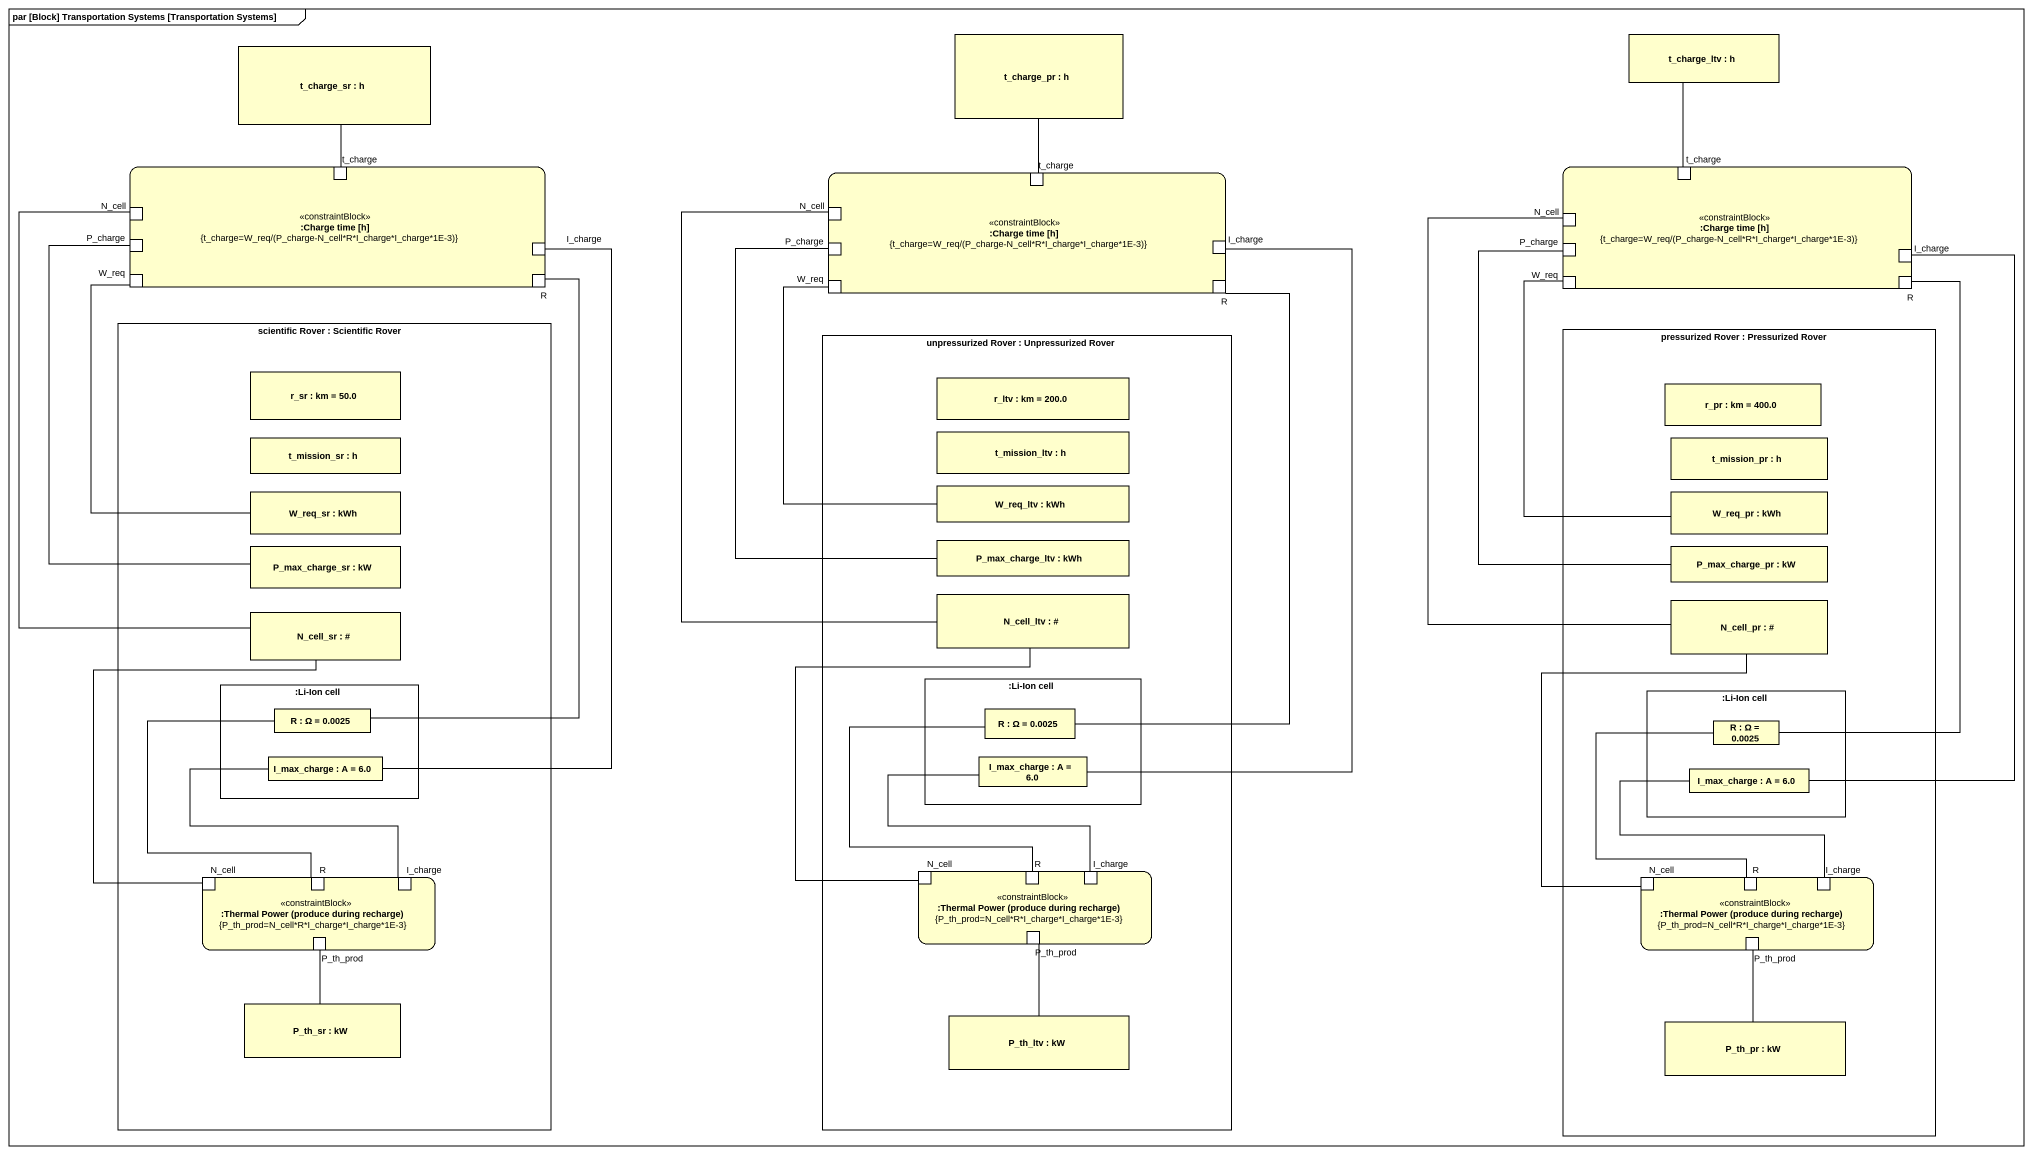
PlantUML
@startuml
mainframe par [Block] Transportation Systems [Transportation Systems]
rectangle "t_charge_sr : h" as t_charge_sr
rectangle "t_charge_pr : h" as t_charge_pr
rectangle "t_charge_ltv : h" as t_charge_ltv
rectangle ":Charge time [h]\n{t_charge=W_req/(P_charge-N_cell*R*I_charge*I_charge*1E-3)}" as Charge_time_h <<constraintBlock>> {
  port t_charge
  port P_charge
  port N_cell
  port W_req
  port R
  port I_charge
}
rectangle ":Charge time [h]\n{t_charge=W_req/(P_charge-N_cell*R*I_charge*I_charge*1E-3)}" as Charge_time_h_2 <<constraintBlock>> {
  port "t_charge" as t_charge_2
  port "N_cell" as N_cell_2
  port "P_charge" as P_charge_2
  port "I_charge" as I_charge_2
  port "W_req" as W_req_3
  port "R" as R_3
}
rectangle ":Charge time [h]\n{t_charge=W_req/(P_charge-N_cell*R*I_charge*I_charge*1E-3)}" as Charge_time_h_3 <<constraintBlock>> {
  port "t_charge" as t_charge_3
  port "N_cell" as N_cell_3
  port "P_charge" as P_charge_3
  port "W_req" as W_req_2
  port "R" as R_2
  port "I_charge" as I_charge_3
}
rectangle "scientific Rover : Scientific Rover" as scientific_Rover {
  rectangle "r_sr : km = 50.0" as r_sr
  rectangle "t_mission_sr : h" as t_mission_sr
  rectangle "W_req_sr : kWh" as W_req_sr
  rectangle "P_max_charge_sr : kW" as P_max_charge_sr
  rectangle "N_cell_sr : #" as N_cell_sr
  rectangle ":Li-Ion cell" as Li_Ion_cell {
    rectangle "R : Ω = 0.0025" as R_4
    rectangle "I_max_charge : A = 6.0" as I_max_charge
  }
  rectangle ":Thermal Power (produce during recharge)\n{P_th_prod=N_cell*R*I_charge*I_charge*1E-3}" as Thermal_Power_produce <<constraintBlock>> {
    port "N_cell" as N_cell_4
    port "R" as R_7
    port "I_charge" as I_charge_4
    port "P_th_prod" as P_th_prod_2
  }
  rectangle "P_th_sr : kW" as P_th_sr
}
rectangle "unpressurized Rover : Unpressurized Rover" as unpressurized_Rover {
  rectangle "r_ltv : km = 200.0" as r_ltv
  rectangle "t_mission_ltv : h" as t_mission_ltv
  rectangle "W_req_ltv : kWh" as W_req_ltv
  rectangle "P_max_charge_ltv : kWh" as P_max_charge_ltv
  rectangle "N_cell_ltv : #" as N_cell_ltv
  rectangle ":Li-Ion cell" as Li_Ion_cell_2 {
    rectangle "R : Ω = 0.0025" as R_5
    rectangle "I_max_charge : A = 6.0" as I_max_charge_2
  }
  rectangle ":Thermal Power (produce during recharge)\n{P_th_prod=N_cell*R*I_charge*I_charge*1E-3}" as Thermal_Power_produce_2 <<constraintBlock>> {
    port "N_cell" as N_cell_5
    port "R" as R_8
    port "I_charge" as I_charge_5
    port P_th_prod
  }
  rectangle "P_th_ltv : kW" as P_th_ltv
}
rectangle "pressurized Rover : Pressurized Rover" as pressurized_Rover {
  rectangle "r_pr : km = 400.0" as r_pr
  rectangle "t_mission_pr : h" as t_mission_pr
  rectangle "W_req_pr : kWh" as W_req_pr
  rectangle "P_max_charge_pr : kW" as P_max_charge_pr
  rectangle "N_cell_pr : #" as N_cell_pr
  rectangle ":Li-Ion cell" as Li_Ion_cell_3 {
    rectangle "R : Ω = 0.0025" as R_6
    rectangle "I_max_charge : A = 6.0" as I_max_charge_3
  }
  rectangle ":Thermal Power (produce during recharge)\n{P_th_prod=N_cell*R*I_charge*I_charge*1E-3}" as Thermal_Power_produce_3 <<constraintBlock>> {
    port "N_cell" as N_cell_6
    port "R" as R_9
    port "I_charge" as I_charge_6
    port "P_th_prod" as P_th_prod_3
  }
  rectangle "P_th_pr : kW" as P_th_pr
}
t_charge_sr -- t_charge
t_charge_2 -up- t_charge_pr
t_charge_3 -up- t_charge_ltv
N_cell -- N_cell_sr
N_cell_2 -- N_cell_ltv
N_cell_3 -- N_cell_pr
R -- R_4
I_charge -- I_max_charge
P_charge_2 -- P_max_charge_ltv
I_charge_2 -- I_max_charge_2
P_charge_3 -- P_max_charge_pr
W_req_2 -- W_req_pr
R_2 -- R_6
I_charge_3 -- I_max_charge_3
W_req_3 -- W_req_ltv
R_3 -- R_5
W_req_sr -up- W_req
P_max_charge_sr -up- P_charge
N_cell_4 -up- N_cell_sr
R_7 -up- R_4
I_charge_4 -up- I_max_charge
N_cell_5 -up- N_cell_ltv
R_8 -up- R_5
I_charge_5 -up- I_max_charge_2
N_cell_6 -up- N_cell_pr
R_9 -up- R_6
I_charge_6 -up- I_max_charge_3
P_th_prod -- P_th_ltv
P_th_prod_2 -- P_th_sr
P_th_prod_3 -- P_th_pr
@enduml
